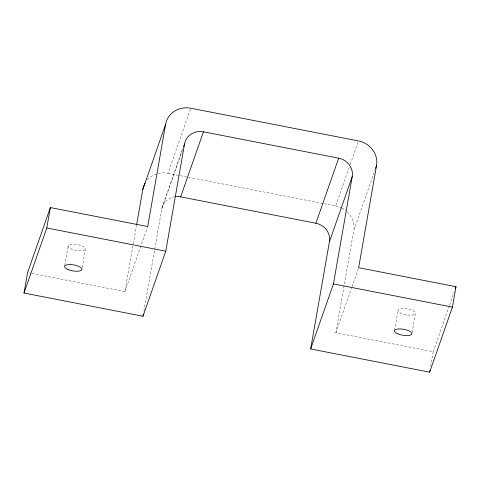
<?xml version="1.0" encoding="UTF-8"?>
<svg xmlns="http://www.w3.org/2000/svg" width="480" height="480" viewBox="0 0 480 480"><rect width="100%" height="100%" fill="white"/><g stroke="black" fill="none" stroke-linecap="round" stroke-linejoin="round"><path stroke-width="0.36" stroke-dasharray="2.4 1.8" d="M64.722 265.482L68.172 245.784M82.284 267.396L85.476 249.162A8.832 3.03 9.9 0 0 73.374 244.128A8.832 3.03 9.9 0 0 71.622 249.132A8.832 3.03 9.9 0 0 85.476 249.162M31.968 273.468L124.932 291.606L133.158 244.584M133.29 243.846L136.5 225.48M143.892 311.106L154.56 250.146M154.686 249.414L161.754 209.016L183.048 148.212M449.316 305.79L433.218 351.744L335.868 332.754L353.742 230.628L375.036 169.824M394.524 330.57L398.094 310.146M412.086 332.49L415.404 313.524A8.832 3.03 9.9 0 0 403.302 308.49A8.832 3.03 9.9 0 0 401.544 313.494A8.832 3.03 9.9 0 0 415.404 313.524M430.668 366.336L433.218 351.744M124.932 291.606L147.462 227.262M158.076 173.514A22.074 20.7 19.3 0 1 168.012 173.274L190.794 108.228M162.246 207.048L183.042 147.654M323.916 203.688L335.682 205.986L349.296 167.094M350.286 164.268L358.458 140.934M335.868 332.754L351.714 287.502M351.96 286.794L358.644 267.702M449.562 305.082L454.266 291.648M168.012 173.274L187.866 177.15M188.604 177.294L323.178 203.544M29.04 272.898L31.236 273.324M161.754 209.016A16.554 15.528 19.3 0 1 174.252 196.818M147.492 179.832A22.074 20.7 19.3 0 1 156.714 173.898M335.682 205.986A22.074 20.7 19.3 0 1 341.154 207.774M341.802 208.086A22.074 20.7 19.3 0 1 346.02 210.828M347.094 211.77A22.074 20.7 19.3 0 1 353.742 230.628"/><path stroke-width="0.72" d="M184.536 143.97L165.768 251.202L142.992 316.248L24 293.034L27.576 272.61L50.352 207.564L147.708 226.554L165.582 124.428A22.074 20.7 19.3 0 1 190.794 108.228L358.458 140.934A22.074 20.7 19.3 0 1 376.518 165.582L358.644 267.702L456 286.698L452.424 307.122L429.648 372.174L310.656 348.96L329.424 241.728L352.206 176.676A16.554 15.528 19.3 0 0 338.658 158.196L203.442 131.814A16.554 15.528 19.3 0 0 184.536 143.97L183.546 146.796M24 293.034L46.782 227.988L50.352 207.564M136.632 224.742L142.806 189.48L165.582 124.428M142.992 316.248L143.376 314.046M310.656 348.96L333.438 283.908L352.206 176.676M429.648 372.174L430.026 369.984M174.954 196.704A16.554 15.528 19.3 0 1 180.666 196.866L203.442 131.814M329.424 241.728A16.554 15.528 19.3 0 0 315.876 223.242L338.658 158.196M375.528 168.408L376.518 165.582M455.256 288.816L456 286.698M180.666 196.866L315.876 223.242M46.782 227.988L165.768 251.202M333.438 283.908L452.424 307.122M142.806 189.48A22.074 20.7 19.3 0 1 145.098 183.138M397.974 333.918A8.832 3.03 9.9 0 0 411.828 333.948A8.832 3.03 9.9 0 0 399.726 328.914A8.832 3.03 9.9 0 0 397.974 333.918M68.046 269.556A8.832 3.03 9.9 0 0 81.906 269.586A8.832 3.03 9.9 0 0 69.798 264.552A8.832 3.03 9.9 0 0 68.046 269.556"/></g></svg>
